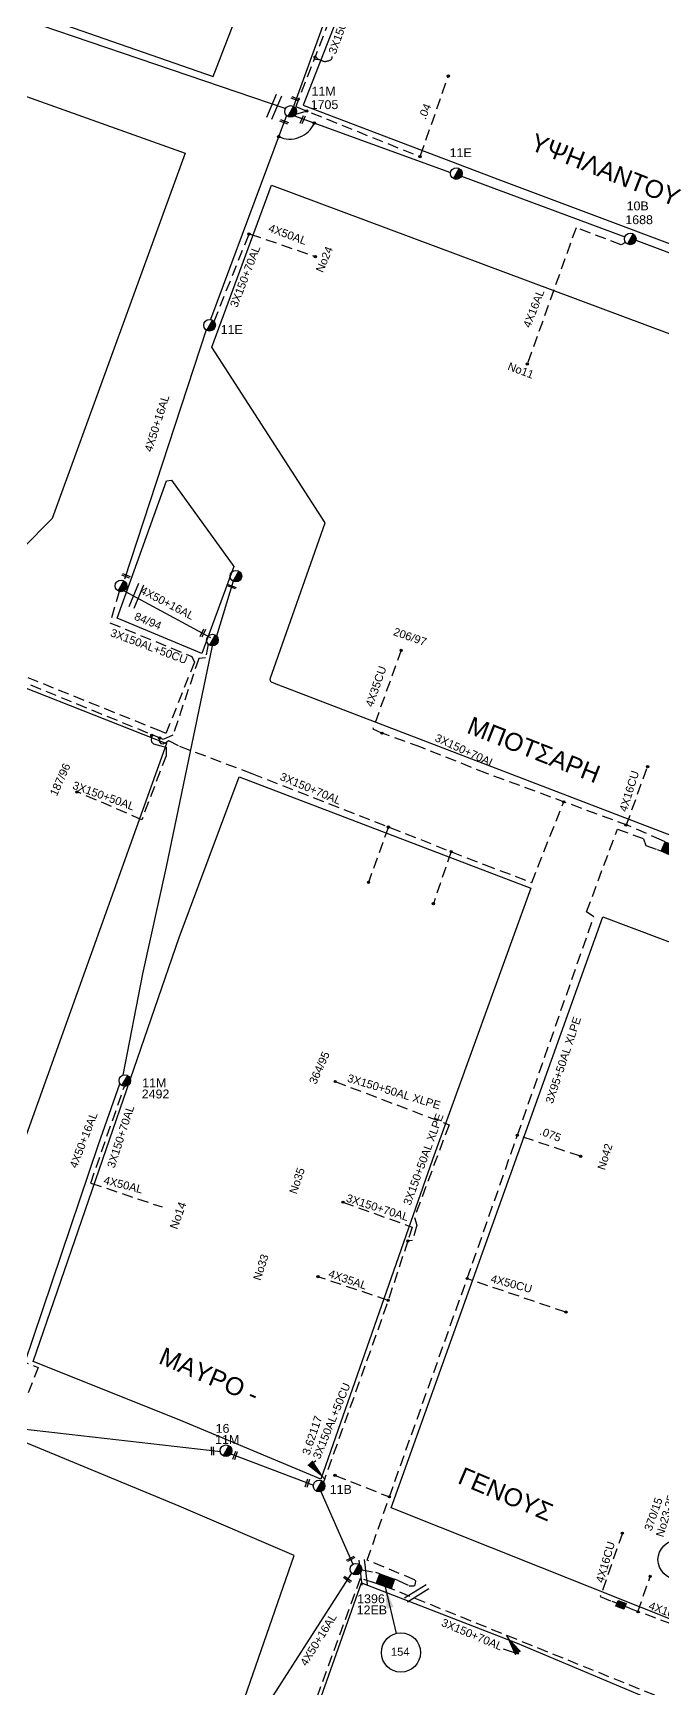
# Model space of a CAD drawing. Header units: millimetres. Extents: x -2238 to -1136, y 747 to 1272.
# Drawn here: x -1565.1 to -1492.4, y 900 to 1091.1 of the extents above; entities that cross this region are included whole.
import ezdxf

# ---------------------------------------------------------------- set-up
doc = ezdxf.new("R2010")
doc.units = ezdxf.units.MM
doc.linetypes.add('DASHED', pattern=[19.05, 12.7, -6.35])
for name, color, linetype in [('Link Box 2 Διευθύνσεων', 7, 'Continuous'), ('Link Box 4 Διευθύνσεων', 7, 'Continuous'), ('Άγνωστα', 7, 'Continuous'), ('Γέφυρες Εναέριου Δικτύου', 7, 'Continuous'), ('Γυμνά εναέρια ΧΤ (3Φ)   4x16AL', 7, 'Continuous'), ('Γυμνά εναέρια ΧΤ (3Φ)   4x35AL', 7, 'Continuous'), ('Γυμνά εναέρια ΧΤ (3Φ)   4x35CU', 7, 'Continuous'), ('Γυμνά εναέρια ΧΤ (3Φ)   4x50AL', 7, 'Continuous'), ('Γυμνά εναέρια ΧΤ και ΦΟΠ (3Φ)   4x50+16AL', 7, 'Continuous'), ('Επιγραφές - Σχήματα', 7, 'Continuous'), ('Καλώδια ΧΤ   3x150+50AL', 7, 'DASHED'), ('Καλώδια ΧΤ   3x150+70AL', 7, 'DASHED'), ('Καλώδια ΧΤ   3x150AL+50CU', 7, 'DASHED'), ('Καλώδια ΧΤ   3x150AL+50XLPE', 7, 'DASHED'), ('Καλώδια ΧΤ   4x50CU', 7, 'DASHED'), ('Μηχανική τομή', 7, 'Continuous'), ('Στύλος ΦΜ', 7, 'Continuous'), ('Στύλος ΦΜ @ 1', 7, 'Continuous'), ('Συνδέσεις', 7, 'Continuous'), ('Τομή', 7, 'Continuous'), ('Υπόβαθρο ΔΕΗ', 7, 'Continuous'), ('Υπόγεια Καλώδια Δικτύου ΧΤ   .04', 7, 'DASHED'), ('Υπόγεια Καλώδια Δικτύου ΧΤ   .075', 7, 'DASHED'), ('Υπόγεια καλώδια Δικτύου ΧΤ και Παρ. ΧΤ - 3X150+70 AL', 7, 'DASHED'), ('Υπόγεια καλώδια Δικτύου ΧΤ και Παρ. ΧΤ X-95  (3X95AL +35CU  XLPE)', 7, 'DASHED'), ('Υπόγεια καλώδια Παροχών ΧΤ   .075', 7, 'DASHED'), ('Υπόγεια καλώδια Παροχών ΧΤ   4x16AL', 7, 'DASHED'), ('Υπόγεια καλώδια Παροχών ΧΤ   4x16CU', 7, 'DASHED'), ('Υπόγεια καλώδια Παροχών ΧΤ   4x50AL', 7, 'DASHED'), ('Υπόγεια καλώδια παροχών ΧΤ   X-50AL', 7, 'DASHED')]:
    doc.layers.add(name, color=color, linetype=linetype)
doc.styles.get("Standard").update_dxf_attribs({"font": 'ARIAL.TTF'})
doc.linetypes.add('SYN_LINE', pattern='A,0.5,-0.0001,["/\\/\\/\\/",Standard,S=0.1,R=0,X=0,Y=-0.05],-0.25', length=0.7501)
doc.dimstyles.new('ISO-25', dxfattribs={"dimtxt": 2.5, "dimasz": 2.5, "dimexe": 1.25, "dimexo": 0.625, "dimtad": 1, "dimtxsty": 'Standard', "dimcen": 2.5, "dimadec": 0, "dimazin": 0, "dimtfac": 1, "dimtmove": 0, "dimatfit": 3, "dimfxl": 1, "dimarcsym": 0})

# ---------------------------------------------------------------- blocks, each defined once
blk = doc.blocks.new('ΥΠΑΡΧΩΝ ΤΣΙΜΕΝΤΕΝΙΟΣ ΣΤΥΛΟΣ')
at = {"layer": 'Στύλος ΦΜ'}
blk.add_hatch(color=256, dxfattribs=at).paths.add_polyline_path([(-1.29, -2.28, 0.574793), (2.62, 0, 0.268822), (1.3, 2.27)])
blk.add_line((-1.29, -2.28), (1.3, 2.27), dxfattribs=at)
blk.add_circle((0, 0), 2.62, dxfattribs=at)
at = {"layer": 'Στύλος ΦΜ', "flags": 4}
for tag, p in [('ΑΡΙΘΜΟΣ', (-4.68, 8.05)), ('ΤΥΠΟΣ', (-4.91, 3.03))]:
    blk.add_attdef(tag, p, '', height=4, dxfattribs=at)
blk = doc.blocks.new('_ΣΥΝΔΕΣΗ')
at = {"layer": 'Συνδέσεις', "linetype": 'SYN_LINE', "ltscale": 40}
blk.add_hatch(color=256, dxfattribs=at).paths.add_polyline_path([(0.5, -0.01, 1), (-0.5, -0.01, 1)])
at = {"layer": 'Συνδέσεις'}
blk.add_circle((0, -0.01), 0.5, dxfattribs=at)
blk = doc.blocks.new('ΜΗΧΑΝΙΚΗ ΤΟΜΗ')
at = {"layer": 'Μηχανική τομή', "ltscale": 40}
for p, q in [((-1.89, 0.78), (1.89, 0.78)), ((1.89, 0), (-1.89, 0))]:
    blk.add_line(p, q, dxfattribs=at)
blk = doc.blocks.new('ΤΟΜΗ')
at = {"layer": 'Τομή', "ltscale": 40}
for p, q in [((-5.68, 0), (5.68, 0)), ((5.68, -2.33), (-5.68, -2.33))]:
    blk.add_line(p, q, dxfattribs=at)
blk = doc.blocks.new('LINK BOX 4 ΑΝΑΧΩΡΗΣΕΩΝ')
at = {"layer": 'Link Box 4 Διευθύνσεων', "ltscale": 40}
blk.add_hatch(color=256, dxfattribs=at).paths.add_polyline_path([(-3.54, 0), (-3.54, -4.67), (3.54, -4.67), (3.54, 0)])
for p, q in [((-3.54, 0), (-5.33, 0)), ((5.33, 0), (3.54, 0)), ((-3.54, -4.67), (-5.33, -4.67)), ((5.33, -4.67), (3.54, -4.67))]:
    blk.add_line(p, q, dxfattribs=at)
blk.add_lwpolyline([(-3.54, -4.67), (-3.54, 0), (3.54, 0), (3.54, -4.67)], close=True, dxfattribs=at)
blk = doc.blocks.new('LINK BOX 2 ΑΝΑΧΩΡΗΣΕΩΝ')
at = {"layer": 'Link Box 2 Διευθύνσεων', "ltscale": 40}
blk.add_hatch(color=256, dxfattribs=at).paths.add_polyline_path([(-2.02, 1.29), (-2.02, -1.45), (1.89, -1.45), (1.89, 1.29)])
for p, q in [((-2.02, -0.08), (-4.26, -0.08)), ((4.12, -0.08), (1.89, -0.08))]:
    blk.add_line(p, q, dxfattribs=at)
blk.add_lwpolyline([(-2.02, -1.45), (-2.02, 1.29), (1.89, 1.29), (1.89, -1.45)], close=True, dxfattribs=at)

msp = doc.modelspace()

# ---------------------------------------------------------------- linework, layer by layer
at = {"layer": 'Άγνωστα', "color": 85, "lineweight": -2, "ltscale": 0.1}
msp.add_lwpolyline([(-1542.06, 1027.82), (-1543.96, 1021.49)], dxfattribs=at)
at = {"layer": 'Άγνωστα', "color": 85, "linetype": 'DASHED', "ltscale": 0.1}
for points in [[(-1524.13, 999.45), (-1526.43, 993.06)], [(-1516.88, 996.61), (-1518.94, 990.59)]]:
    msp.add_lwpolyline(points, dxfattribs=at)
at = {"layer": 'Γέφυρες Εναέριου Δικτύου', "lineweight": -2, "ltscale": 0.1}
msp.add_lwpolyline([(-1536.79, 1079.13, 0.42074), (-1532.69, 1080.7, -2.303333)], format="xyb", dxfattribs=at)
at = {"layer": 'Γυμνά εναέρια ΧΤ (3Φ)   4x16AL', "color": 6, "linetype": 'DASHED', "ltscale": 0.1}
for points in [[(-1495.33, 908.86), (-1493.91, 912.95)], [(-1496.29, 909.28), (-1488.71, 906.46)]]:
    msp.add_lwpolyline(points, dxfattribs=at)
at = {"layer": 'Γυμνά εναέρια ΧΤ (3Φ)   4x35AL', "color": 30, "linetype": 'DASHED', "ltscale": 0.1}
msp.add_lwpolyline([(-1524.16, 944.81), (-1532.26, 947.54)], dxfattribs=at)
at = {"layer": 'Γυμνά εναέρια ΧΤ (3Φ)   4x35CU', "color": 85, "linetype": 'DASHED', "lineweight": -2, "ltscale": 0.1}
msp.add_lwpolyline([(-1522.65, 1019.85), (-1525.93, 1010.76)], dxfattribs=at)
at = {"layer": 'Γυμνά εναέρια ΧΤ (3Φ)   4x50AL', "color": 85, "linetype": 'DASHED', "ltscale": 0.1}
msp.add_lwpolyline([(-1558.49, 958.35), (-1550.26, 955.6)], dxfattribs=at)
at = {"layer": 'Γυμνά εναέρια ΧΤ και ΦΟΠ (3Φ)   4x50+16AL', "color": 2, "lineweight": -2, "ltscale": 0.1}
msp.add_lwpolyline([(-1526.19, 1107.15), (-1535.08, 1082.62)], dxfattribs=at)
at = {"layer": 'Γυμνά εναέρια ΧΤ και ΦΟΠ (3Φ)   4x50+16AL', "color": 6, "lineweight": -2, "ltscale": 0.1}
msp.add_lwpolyline([(-1575.6, 1095.89), (-1535.98, 1082.39)], dxfattribs=at)
at = {"layer": 'Γυμνά εναέρια ΧΤ και ΦΟΠ (3Φ)   4x50+16AL', "color": 27, "lineweight": -2, "ltscale": 0.1}
for points in [[(-1535.88, 1081.56), (-1544.65, 1058.02)], [(-1534.97, 1081.53), (-1516.95, 1074.99)], [(-1515.69, 1074.57), (-1496.84, 1067.56)], [(-1495.55, 1067.19), (-1475.9, 1059.8)], [(-1545.18, 1056.83), (-1554.6, 1028.04)]]:
    msp.add_lwpolyline(points, dxfattribs=at)
at = {"layer": 'Γυμνά εναέρια ΧΤ και ΦΟΠ (3Φ)   4x50+16AL', "color": 85, "lineweight": -2, "ltscale": 0.1}
msp.add_lwpolyline([(-1554.62, 1026.72), (-1544.67, 1021.31)], dxfattribs=at)
at = {"layer": 'Γυμνά εναέρια ΧΤ και ΦΟΠ (3Φ)   4x50+16AL', "color": 85, "ltscale": 0.1}
for points in [[(-1554.75, 970.82), (-1552.46, 982.52), (-1549.73, 994.86), (-1544.44, 1020.35)], [(-1568.27, 931.12), (-1557.58, 962.8), (-1555.12, 969.82)]]:
    msp.add_lwpolyline(points, dxfattribs=at)
at = {"layer": 'Γυμνά εναέρια ΧΤ και ΦΟΠ (3Φ)   4x50+16AL', "color": 30, "ltscale": 0.1}
for points in [[(-1567.71, 930.13), (-1543.47, 927.38)], [(-1542.32, 927.09), (-1532.79, 923.49)], [(-1531.94, 922.74), (-1528.23, 914.36)], [(-1528.38, 913.34), (-1542, 892.08), (-1548.46, 874.15), (-1550.81, 867.36)]]:
    msp.add_lwpolyline(points, dxfattribs=at)
at = {"layer": 'Γυμνά εναέρια ΧΤ και ΦΟΠ (3Φ)   4x50+16AL', "color": 30, "linetype": 'DASHED', "ltscale": 0.1}
msp.add_lwpolyline([(-1527.21, 913.73), (-1525.54, 913.39)], dxfattribs=at)
at = {"layer": 'Επιγραφές - Σχήματα', "ltscale": 0.1}
msp.add_lwpolyline([(-1532.3, 1088.15), (-1532.43, 1088.25), (-1532.53, 1088.33), (-1532.6, 1088.37), (-1532.66, 1088.38), (-1532.69, 1088.38), (-1532.71, 1088.37), (-1532.72, 1088.34), (-1532.72, 1088.31), (-1532.72, 1088.28), (-1532.71, 1088.25), (-1532.7, 1088.22), (-1532.68, 1088.2), (-1532.66, 1088.17), (-1532.64, 1088.15), (-1532.62, 1088.13), (-1532.6, 1088.11), (-1532.57, 1088.1), (-1532.55, 1088.08), (-1532.52, 1088.08), (-1532.49, 1088.07), (-1532.47, 1088.06), (-1532.44, 1088.06), (-1532.42, 1088.06), (-1532.4, 1088.06), (-1532.38, 1088.07), (-1532.36, 1088.07), (-1532.34, 1088.08), (-1532.32, 1088.08), (-1532.3, 1088.08), (-1532.27, 1088.08), (-1532.23, 1088.08), (-1532.19, 1088.06), (-1532.14, 1088.05), (-1532.08, 1088.02), (-1532.02, 1087.99), (-1531.95, 1087.96), (-1531.88, 1087.93), (-1531.8, 1087.9), (-1531.73, 1087.88), (-1531.66, 1087.85), (-1531.59, 1087.84), (-1531.52, 1087.82), (-1531.45, 1087.82), (-1531.38, 1087.82), (-1531.31, 1087.83), (-1531.23, 1087.84), (-1531.15, 1087.86), (-1531.06, 1087.89), (-1530.97, 1087.92), (-1530.88, 1087.96), (-1530.79, 1088.01), (-1530.71, 1088.06), (-1530.65, 1088.13), (-1530.61, 1088.2), (-1530.6, 1088.28), (-1530.63, 1088.38)], dxfattribs=at)
for centre in [(-1490.75, 914.89), (-1522.68, 904.17)]:
    msp.add_circle(centre, 2.26, dxfattribs=at)
at = {"layer": 'Καλώδια ΧΤ   3x150+50AL', "color": 85, "linetype": 'DASHED', "ltscale": 0.1}
msp.add_lwpolyline([(-1551.44, 1010.02), (-1551.51, 1009.52), (-1551.46, 1009.26), (-1551.23, 1009.05), (-1550.41, 1008.81), (-1549.79, 1008.66), (-1549.79, 1007.68), (-1552.59, 1000.29), (-1560.1, 1003.54)], dxfattribs=at)
at = {"layer": 'Καλώδια ΧΤ   3x150+70AL', "color": 85, "linetype": 'DASHED', "ltscale": 0.1}
for points in [[(-1550.54, 1009.73), (-1550.57, 1009.34), (-1550.41, 1009.09), (-1550.11, 1009.03), (-1549.73, 1009.23), (-1549.51, 1009.45), (-1548.23, 1008.76), (-1539.91, 1005.64), (-1513.06, 995.11), (-1507.58, 993.04), (-1503.89, 1002.36)], [(-1525.93, 1010.76), (-1524.86, 1010.27)], [(-1492.6, 997.93), (-1496.45, 999.61), (-1512.77, 1005.63), (-1520.4, 1008.67), (-1524.86, 1010.27)]]:
    msp.add_lwpolyline(points, dxfattribs=at)
at = {"layer": 'Καλώδια ΧΤ   3x150+70AL', "color": 6, "linetype": 'DASHED', "ltscale": 0.1}
msp.add_lwpolyline([(-1486.57, 912.56), (-1488.71, 906.46), (-1491.61, 898.52), (-1523.4, 911.36)], dxfattribs=at)
at = {"layer": 'Καλώδια ΧΤ   3x150AL+50CU', "color": 27, "linetype": 'DASHED', "lineweight": -2, "ltscale": 0.1}
msp.add_lwpolyline([(-1555.2, 1026.64), (-1556.27, 1023.02), (-1546.8, 1019.12), (-1546.52, 1018.49), (-1549.8, 1010.25), (-1550.41, 1010.5), (-1567.92, 1017.56)], dxfattribs=at)
at = {"layer": 'Καλώδια ΧΤ   3x150AL+50CU', "color": 85, "linetype": 'DASHED', "ltscale": 0.1}
msp.add_lwpolyline([(-1544.92, 1020.55), (-1545.24, 1018.98), (-1546.01, 1018.91), (-1549.01, 1010.03), (-1550.12, 1009.56), (-1567.82, 1016.8), (-1575.49, 1009.09), (-1581.19, 1003.36), (-1605.19, 978.83), (-1617.4, 966.02), (-1603.41, 951.89), (-1606.41, 948.3), (-1608.56, 950.26), (-1609.6, 950.66), (-1610.14, 950.24), (-1613.46, 946.86)], dxfattribs=at)
at = {"layer": 'Καλώδια ΧΤ   3x150AL+50CU', "color": 30, "linetype": 'DASHED', "ltscale": 0.1}
msp.add_lwpolyline([(-1521.89, 951.68), (-1521.89, 951.67), (-1524.29, 944.38), (-1531.56, 924.03), (-1531.66, 923.86)], dxfattribs=at)
at = {"layer": 'Καλώδια ΧΤ   3x150AL+50CU', "color": 133, "linetype": 'DASHED', "ltscale": 0.1}
msp.add_lwpolyline([(-1584.57, 945.08), (-1564.57, 937.08), (-1566.94, 931.01), (-1567.99, 931.01)], dxfattribs=at)
at = {"layer": 'Καλώδια ΧΤ   3x150AL+50XLPE', "color": 30, "linetype": 'DASHED', "ltscale": 0.1}
msp.add_lwpolyline([(-1530.27, 970.07), (-1517.13, 965.08), (-1521.13, 954.39), (-1520.86, 953.48), (-1521.35, 951.74), (-1521.89, 951.67)], dxfattribs=at)
at = {"layer": 'Καλώδια ΧΤ   4x50CU', "color": 173, "linetype": 'DASHED', "ltscale": 0.1}
msp.add_lwpolyline([(-1503.64, 943.44), (-1515.04, 947.32)], dxfattribs=at)
at = {"layer": 'Υπόβαθρο ΔΕΗ', "lineweight": -2, "ltscale": 0.1}
for points in [[(-1645.55, 1121.26), (-1544.34, 1086.08), (-1529.6, 1124.21), (-1532.14, 1129.79), (-1541.02, 1132.41), (-1567.9, 1141.14), (-1588.56, 1148.71), (-1618.37, 1158.31), (-1635.96, 1164.03), (-1645.55, 1121.26)], [(-1517.75, 1124.2), (-1533.95, 1082.75), (-1511.18, 1074.12), (-1480.23, 1062.47), (-1459.64, 1054.54), (-1440.53, 1047.3), (-1429.57, 1077.97), (-1425.72, 1089.39), (-1463.22, 1103.97), (-1490.62, 1113.71), (-1510.85, 1121.69), (-1517.75, 1124.2)], [(-1547.6, 1077.22), (-1562.93, 1035.07), (-1566.41, 1031.55), (-1585.9, 1050.76), (-1602.45, 1066.96), (-1623.85, 1087.9), (-1611.95, 1099.92), (-1578.87, 1088.39), (-1547.6, 1077.22)], [(-1537.77, 1016.56), (-1531.42, 1034.57), (-1544.49, 1054.84), (-1537.61, 1073.51), (-1491.66, 1056.38), (-1443.87, 1038.29), (-1461.2, 986.85), (-1537.29, 1016.03), (-1537.71, 1016.21), (-1537.75, 1016.37), (-1537.77, 1016.56)], [(-1555.42, 1023.57), (-1549.74, 1039.41), (-1549.16, 1039.49), (-1541.97, 1029.51), (-1545.66, 1019.48), (-1555.42, 1023.57)], [(-1549.75, 1009.09), (-1573.89, 941.74), (-1603.36, 952.65), (-1616.53, 966.1), (-1574.73, 1009.09), (-1567.8, 1016.19), (-1549.75, 1009.09)]]:
    msp.add_lwpolyline(points, dxfattribs=at)
at = {"layer": 'Υπόβαθρο ΔΕΗ', "ltscale": 0.1}
for points in [[(-1548.26, 986.71), (-1541.37, 1005.24), (-1507.7, 992.4), (-1519.02, 961.08), (-1531.92, 924.16), (-1548.26, 931.03), (-1565.13, 937.75)], [(-1499.36, 989.09), (-1465.45, 976.3), (-1489.27, 907.08), (-1523.79, 920.86)], [(-1500.7, 874.15), (-1505.97, 859.7), (-1510.3, 847.32), (-1514.8, 834.69), (-1530.41, 840.98), (-1549.55, 848.81), (-1540.75, 874.15), (-1535.64, 888.38), (-1527.25, 912.21), (-1509.27, 905.23), (-1492.45, 898.17)]]:
    msp.add_lwpolyline(points, close=True, dxfattribs=at)
msp.add_lwpolyline([(-1574.57, 911.2), (-1587.43, 874.15), (-1590.56, 865.19), (-1570.56, 857.32), (-1556.88, 851.87), (-1555.12, 857.03), (-1552.68, 864.21), (-1549.23, 874.15), (-1548.26, 877.18), (-1535, 915.36), (-1548.26, 921.07), (-1568.17, 929.28), (-1574.24, 911.91)], dxfattribs=at)
at = {"layer": 'Υπόγεια Καλώδια Δικτύου ΧΤ   .04', "color": 2, "linetype": 'DASHED', "lineweight": -2, "ltscale": 0.1}
msp.add_lwpolyline([(-1520.44, 1076.94), (-1517.2, 1086.12)], dxfattribs=at)
at = {"layer": 'Υπόγεια Καλώδια Δικτύου ΧΤ   .075', "color": 173, "linetype": 'DASHED', "ltscale": 0.1}
msp.add_lwpolyline([(-1525.76, 912.2), (-1527.39, 912.72), (-1539.63, 879.09)], dxfattribs=at)
at = {"layer": 'Υπόγεια καλώδια Δικτύου ΧΤ και Παρ. ΧΤ - 3X150+70 AL', "color": 2, "linetype": 'DASHED', "lineweight": -2, "ltscale": 0.1}
for points in [[(-1514.2, 1106.17), (-1524.13, 1110.28), (-1534.81, 1082.6), (-1520.6, 1076.87)], [(-1534.82, 1081.72), (-1533.56, 1082.09)]]:
    msp.add_lwpolyline(points, dxfattribs=at)
at = {"layer": 'Υπόγεια καλώδια Δικτύου ΧΤ και Παρ. ΧΤ - 3X150+70 AL', "color": 27, "linetype": 'DASHED', "lineweight": -2, "ltscale": 0.1}
msp.add_lwpolyline([(-1544.25, 1057.78), (-1540.21, 1067.89)], dxfattribs=at)
at = {"layer": 'Υπόγεια καλώδια Δικτύου ΧΤ και Παρ. ΧΤ - 3X150+70 AL', "color": 30, "linetype": 'DASHED', "ltscale": 0.1}
msp.add_lwpolyline([(-1529.39, 956.14), (-1521.37, 953.28), (-1521.89, 951.68)], dxfattribs=at)
at = {"layer": 'Υπόγεια καλώδια Δικτύου ΧΤ και Παρ. ΧΤ X-95  (3X95AL +35CU  XLPE)', "color": 173, "linetype": 'DASHED', "ltscale": 0.1}
for points in [[(-1522.99, 912.48), (-1521.72, 911.87), (-1521.16, 911.85), (-1521.04, 911.99), (-1520.97, 912.41), (-1521.11, 912.57), (-1526.57, 914.82), (-1524.02, 922.13), (-1515.04, 947.32), (-1509.24, 963.87), (-1500.43, 989.08), (-1501.25, 989.65), (-1497.7, 999.19), (-1494.7, 998.1), (-1494.42, 997.32), (-1493.07, 996.83)], [(-1530.28, 924.6), (-1524.02, 922.13)]]:
    msp.add_lwpolyline(points, dxfattribs=at)
at = {"layer": 'Υπόγεια καλώδια Παροχών ΧΤ   .075', "color": 173, "linetype": 'DASHED', "ltscale": 0.1}
msp.add_lwpolyline([(-1501.95, 961.44), (-1509.24, 963.87)], dxfattribs=at)
at = {"layer": 'Υπόγεια καλώδια Παροχών ΧΤ   4x16AL', "color": 27, "linetype": 'DASHED', "lineweight": -2, "ltscale": 0.1}
msp.add_lwpolyline([(-1496.75, 1066.91), (-1497.25, 1066.65), (-1502.47, 1068.61), (-1508.1, 1052.88)], dxfattribs=at)
at = {"layer": 'Υπόγεια καλώδια Παροχών ΧΤ   4x16CU', "color": 85, "linetype": 'DASHED', "ltscale": 0.1}
msp.add_lwpolyline([(-1496.67, 999.64), (-1494.21, 1006.41)], dxfattribs=at)
at = {"layer": 'Υπόγεια καλώδια Παροχών ΧΤ   4x16CU', "color": 6, "linetype": 'DASHED', "ltscale": 0.1}
msp.add_lwpolyline([(-1497.12, 917.94), (-1499.67, 910.63), (-1498.29, 910.05)], dxfattribs=at)
at = {"layer": 'Υπόγεια καλώδια Παροχών ΧΤ   4x50AL', "color": 27, "linetype": 'DASHED', "lineweight": -2, "ltscale": 0.1}
msp.add_lwpolyline([(-1540.08, 1067.89), (-1532.55, 1065.29)], dxfattribs=at)
at = {"layer": 'Υπόγεια καλώδια παροχών ΧΤ   X-50AL', "color": 85, "linetype": 'DASHED', "ltscale": 0.1}
msp.add_lwpolyline([(-1558.49, 958.35), (-1558.49, 958.35), (-1554.6, 969.51)], dxfattribs=at)

# ---------------------------------------------------------------- block references
at = {"layer": 'Link Box 2 Διευθύνσεων', "ltscale": 0.1, "xscale": 0.2565857821765269, "yscale": 0.2565857821765269, "zscale": 0.2565857821765269, "rotation": 338.9798840273986}
msp.add_blockref('LINK BOX 2 ΑΝΑΧΩΡΗΣΕΩΝ', (-1497.26, 909.68), dxfattribs=at)
at = {"layer": 'Link Box 4 Διευθύνσεων', "ltscale": 0.1}
for p, xscale, yscale, zscale, rotation in [((-1491.34, 997.39), 0.2565857821764979, 0.2565857821764979, 0.2565857821764979, 336.8200935499179), ((-1524.28, 912.94), 0.2565857821764587, 0.2565857821764587, 0.2565857821764587, 340.3423129745281)]:
    msp.add_blockref('LINK BOX 4 ΑΝΑΧΩΡΗΣΕΩΝ', p, dxfattribs=dict(at, xscale=xscale, yscale=yscale, zscale=zscale, rotation=rotation))
at = {"layer": 'Μηχανική τομή', "ltscale": 0.1}
for p, xscale, yscale, zscale, rotation in [((-1534.84, 1083.6), 0.2565857821764189, 0.2565857821764189, 0.2565857821764189, 158.9125805710265), ((-1536.12, 1080.93), 0.2565857821764189, 0.2565857821764189, 0.2565857821764189, 158.9125805710265), ((-1533.94, 1081.05), 0.2565857821764835, 0.2565857821764835, 0.2565857821764835, 67.38082934071718), ((-1554.38, 1028.54), 0.2565857821764189, 0.2565857821764189, 0.2565857821764189, 158.9125805710265), ((-1542.16, 1027.28), 0.2565857821764189, 0.2565857821764189, 0.2565857821764189, 158.9125805710265), ((-1545.45, 1021.8), 0.2565857821764493, 0.2565857821764493, 0.2565857821764493, 64.55362340093389), ((-1544.32, 927.43), 0.2565857821765417, 0.2565857821765417, 0.2565857821765417, 92.43889512030172), ((-1541.73, 926.87), 0.2565857821764481, 0.2565857821764481, 0.2565857821764481, 70.54382679111632), ((-1533.39, 923.69), 0.2565857821764481, 0.2565857821764481, 0.2565857821764481, 70.54382679111632), ((-1528.43, 914.89), 0.2565857821764814, 0.2565857821764814, 0.2565857821764814, 28.05093139684766), ((-1528.91, 912.52), 0.2565857821764759, 0.2565857821764759, 0.2565857821764759, 323.0875099386636)]:
    msp.add_blockref('ΜΗΧΑΝΙΚΗ ΤΟΜΗ', p, dxfattribs=dict(at, xscale=xscale, yscale=yscale, zscale=zscale, rotation=rotation))
at = {"layer": 'Στύλος ΦΜ @ 1', "ltscale": 0.1}
ref = msp.add_blockref('ΥΠΑΡΧΩΝ ΤΣΙΜΕΝΤΕΝΙΟΣ ΣΤΥΛΟΣ', (-1535.41, 1082.04), dxfattribs=dict(at, xscale=0.2565857821764941, yscale=0.2565857821764941, zscale=0.2565857821764941))
ref.add_attrib('ΤΥΠΟΣ', '11M', (-1533, 1083.86), dxfattribs={"layer": 'Στύλος ΦΜ', "height": 1.026, "flags": 4})
ref.add_attrib('ΑΡΙΘΜΟΣ', '1705', (-1533.1, 1082.31), dxfattribs={"layer": 'Στύλος ΦΜ', "height": 1.026, "flags": 4})
ref = msp.add_blockref('ΥΠΑΡΧΩΝ ΤΣΙΜΕΝΤΕΝΙΟΣ ΣΤΥΛΟΣ', (-1516.29, 1074.87), dxfattribs=dict(at, xscale=0.2565857821764941, yscale=0.2565857821764941, zscale=0.2565857821764941))
ref.add_attrib('ΤΥΠΟΣ', '11E', (-1517.06, 1076.76), dxfattribs={"layer": 'Στύλος ΦΜ', "height": 1.026, "flags": 4})
ref = msp.add_blockref('ΥΠΑΡΧΩΝ ΤΣΙΜΕΝΤΕΝΙΟΣ ΣΤΥΛΟΣ', (-1496.21, 1067.32), dxfattribs=dict(at, xscale=0.2565857821764941, yscale=0.2565857821764941, zscale=0.2565857821764941))
ref.add_attrib('ΤΥΠΟΣ', '10B', (-1496.63, 1070.62), dxfattribs={"layer": 'Στύλος ΦΜ', "height": 1.026, "flags": 4})
ref.add_attrib('ΑΡΙΘΜΟΣ', '1688', (-1496.78, 1069.03), dxfattribs={"layer": 'Στύλος ΦΜ', "height": 1.026, "flags": 4})
ref = msp.add_blockref('ΥΠΑΡΧΩΝ ΤΣΙΜΕΝΤΕΝΙΟΣ ΣΤΥΛΟΣ', (-1544.77, 1057.36), dxfattribs=dict(at, xscale=0.2565857821764941, yscale=0.2565857821764941, zscale=0.2565857821764941))
ref.add_attrib('ΤΥΠΟΣ', '11E', (-1543.49, 1056.36), dxfattribs={"layer": 'Στύλος ΦΜ', "height": 1.026, "flags": 4})
at = {"layer": 'Στύλος ΦΜ @ 1', "ltscale": 0.1, "xscale": 0.2565857821764941, "yscale": 0.2565857821764941, "zscale": 0.2565857821764941}
for p in [(-1541.73, 1028.4), (-1554.99, 1027.28), (-1544.44, 1021.02)]:
    msp.add_blockref('ΥΠΑΡΧΩΝ ΤΣΙΜΕΝΤΕΝΙΟΣ ΣΤΥΛΟΣ', p, dxfattribs=at)
at = {"layer": 'Στύλος ΦΜ @ 1', "ltscale": 0.1}
ref = msp.add_blockref('ΥΠΑΡΧΩΝ ΤΣΙΜΕΝΤΕΝΙΟΣ ΣΤΥΛΟΣ', (-1554.55, 970.18), dxfattribs=dict(at, xscale=0.2565857821764941, yscale=0.2565857821764941, zscale=0.2565857821764941))
ref.add_attrib('ΤΥΠΟΣ', '2492', (-1552.6, 968.12), dxfattribs={"layer": 'Στύλος ΦΜ', "height": 1.026, "flags": 4})
ref.add_attrib('ΑΡΙΘΜΟΣ', '11M', (-1552.54, 969.41), dxfattribs={"layer": 'Στύλος ΦΜ', "height": 1.026, "flags": 4})
at = {"layer": 'Στύλος ΦΜ @ 1', "ltscale": 0.1, "xscale": 0.2565857821764941, "yscale": 0.2565857821764941, "zscale": 0.2565857821764941}
msp.add_blockref('ΥΠΑΡΧΩΝ ΤΣΙΜΕΝΤΕΝΙΟΣ ΣΤΥΛΟΣ', (-1542.87, 927.46), dxfattribs=at).add_auto_attribs({'ΤΥΠΟΣ': '11M', 'ΑΡΙΘΜΟΣ': '16'})
at = {"layer": 'Στύλος ΦΜ @ 1', "ltscale": 0.1}
ref = msp.add_blockref('ΥΠΑΡΧΩΝ ΤΣΙΜΕΝΤΕΝΙΟΣ ΣΤΥΛΟΣ', (-1532.13, 923.39), dxfattribs=dict(at, xscale=0.2565857821764941, yscale=0.2565857821764941, zscale=0.2565857821764941))
ref.add_attrib('ΤΥΠΟΣ', '11B', (-1530.9, 922.48), dxfattribs={"layer": 'Στύλος ΦΜ', "height": 1.026, "flags": 4})
ref = msp.add_blockref('ΥΠΑΡΧΩΝ ΤΣΙΜΕΝΤΕΝΙΟΣ ΣΤΥΛΟΣ', (-1527.88, 913.79), dxfattribs=dict(at, xscale=0.2565857821764941, yscale=0.2565857821764941, zscale=0.2565857821764941))
ref.add_attrib('ΤΥΠΟΣ', '12EB', (-1527.79, 908.57), dxfattribs={"layer": 'Στύλος ΦΜ', "height": 1.026, "flags": 4})
ref.add_attrib('ΑΡΙΘΜΟΣ', '1396', (-1527.73, 909.86), dxfattribs={"layer": 'Στύλος ΦΜ', "height": 1.026, "flags": 4})
at = {"layer": 'Συνδέσεις', "xscale": 0.3079029386117929, "yscale": 0.3079029386117929, "zscale": 0.3548076403074907}
for p in [(-1532.69, 1080.7), (-1536.79, 1079.13)]:
    msp.add_blockref('_ΣΥΝΔΕΣΗ', p, dxfattribs=at)
at = {"layer": 'Συνδέσεις', "ltscale": 0.1, "xscale": 0.2565857821764941, "yscale": 0.2565857821764941, "zscale": 0.2565857821764941}
for p in [(-1522.65, 1019.85), (-1551.44, 1010.03), (-1550.54, 1009.73), (-1524.86, 1010.28), (-1494.21, 1006.42), (-1560.06, 1003.5), (-1503.89, 1002.36), (-1524.13, 999.46), (-1496.71, 999.69), (-1516.88, 996.61), (-1526.43, 993.06), (-1518.94, 990.59), (-1530.27, 970.08), (-1509.24, 963.88), (-1501.94, 961.45), (-1529.38, 956.15), (-1521.89, 951.68), (-1532.26, 947.55), (-1515.04, 947.34), (-1524.15, 944.82), (-1503.64, 943.46), (-1530.28, 924.62), (-1524.02, 922.14), (-1497.12, 917.95), (-1493.91, 912.96), (-1495.33, 908.87)]:
    msp.add_blockref('_ΣΥΝΔΕΣΗ', p, dxfattribs=at)
at = {"layer": 'Τομή', "ltscale": 0.1}
for p, xscale, yscale, zscale, rotation in [((-1537.6, 1082.7), 0.2565857821765095, 0.2565857821765095, 0.2565857821765095, 67.02607255037287), ((-1553.5, 1026.25), 0.2565857821765095, 0.2565857821765095, 0.2565857821765095, 67.02607255037287), ((-1527.34, 913.38), 0.2565857821764667, 0.2565857821764667, 0.2565857821764667, 96.85667689135214), ((-1521.02, 911.25), 0.2565857821764523, 0.2565857821764523, 0.2565857821764523, 32.02142075393778)]:
    msp.add_blockref('ΤΟΜΗ', p, dxfattribs=dict(at, xscale=xscale, yscale=yscale, zscale=zscale, rotation=rotation))
at = {"layer": 'Υπόγεια Καλώδια Δικτύου ΧΤ   .04', "linetype": 'DASHED', "ltscale": 0.1, "xscale": 0.2565857821764941, "yscale": 0.2565857821764941, "zscale": 0.2565857821764941}
for p in [(-1517.2, 1086.12), (-1533.56, 1082.1), (-1520.48, 1076.82)]:
    msp.add_blockref('_ΣΥΝΔΕΣΗ', p, dxfattribs=at)
at = {"layer": 'Υπόγεια καλώδια Παροχών ΧΤ   4x16AL', "linetype": 'DASHED', "ltscale": 0.1, "xscale": 0.2565857821764941, "yscale": 0.2565857821764941, "zscale": 0.2565857821764941}
msp.add_blockref('_ΣΥΝΔΕΣΗ', (-1508.1, 1052.88), dxfattribs=at)
at = {"layer": 'Υπόγεια καλώδια Παροχών ΧΤ   4x50AL', "linetype": 'DASHED', "ltscale": 0.1, "xscale": 0.2565857821764941, "yscale": 0.2565857821764941, "zscale": 0.2565857821764941}
for p in [(-1540.21, 1067.89), (-1532.55, 1065.29)]:
    msp.add_blockref('_ΣΥΝΔΕΣΗ', p, dxfattribs=at)

# ---------------------------------------------------------------- texts
at = {"layer": 'Γυμνά εναέρια ΧΤ (3Φ)   4x16AL', "color": 7, "ltscale": 0.1, "insert": (-1493.85, 910.08), "char_height": 0.924, "width": 86.4036, "attachment_point": 1, "rotation": 339.6071}
msp.add_mtext('4X16AL', dxfattribs=at)
at = {"layer": 'Γυμνά εναέρια ΧΤ (3Φ)   4x35AL', "color": 7, "ltscale": 0.1, "insert": (-1530.84, 948.4), "char_height": 0.924, "width": 86.4036, "attachment_point": 1, "rotation": 341.1626}
msp.add_mtext('4X35AL', dxfattribs=at)
at = {"layer": 'Γυμνά εναέρια ΧΤ (3Φ)   4x35CU', "color": 7, "ltscale": 0.1, "insert": (-1526.81, 1013.52), "char_height": 0.924, "width": 86.4036, "attachment_point": 1, "rotation": 70.7915}
msp.add_mtext('4X35CU', dxfattribs=at)
at = {"layer": 'Γυμνά εναέρια ΧΤ (3Φ)   4x50AL', "color": 7, "ltscale": 0.1, "insert": (-1556.84, 959.18), "char_height": 0.924, "width": 86.4036, "attachment_point": 1, "rotation": 345.6733}
msp.add_mtext('4X50AL', dxfattribs=at)
at = {"layer": 'Γυμνά εναέρια ΧΤ και ΦΟΠ (3Φ)   4x50+16AL', "color": 7, "ltscale": 0.1, "char_height": 0.924, "width": 86.4036, "attachment_point": 1}
for insert, rotation in [((-1552.32, 1042.95), 72.4466), ((-1552.44, 1027.28), 332.4623), ((-1560.97, 960.32), 68.9157), ((-1534.38, 903.01), 58.4595)]:
    msp.add_mtext('4X50+16AL', dxfattribs=dict(at, insert=insert, rotation=rotation))
at = {"layer": 'Επιγραφές - Σχήματα', "ltscale": 0.1, "attachment_point": 5}
for s, insert, char_height, rotation in [('ΥΨΗΛΑΝΤΟΥ', (-1499.08, 1075.29), 2.053, 338.5738), ('No24', (-1531.52, 1064.96), 0.924, 67.1445), ('No11', (-1508.84, 1052.14), 0.924, 339.3486), ('206/97', (-1521.63, 1021.4), 0.924, 340.8783), ('ΜΠΟΤΣΑΡΗ', (-1507.34, 1008.35), 2.053, 338.5738), ('ΜΑΥΡΟ - ', (-1544.82, 936.15), 2.053, 336.9332), ('ΓΕΝΟΥΣ', (-1510.58, 922.44), 2.053, 336.9787)]:
    msp.add_mtext(s, dxfattribs=dict(at, insert=insert, char_height=char_height, rotation=rotation))
at = {"layer": 'Επιγραφές - Σχήματα', "ltscale": 0.1, "attachment_point": 1}
for s, insert, char_height, width, rotation in [('84/94', (-1553.2, 1024.27), 0.924, 8.7846, 337.6641), ('187/96', (-1563.25, 1003.31), 0.924, 8.7846, 65.8252), ('364/95', (-1533.33, 970.05), 0.924, 8.7846, 65.8252), ('No42', (-1500.03, 960.06), 0.924, 8.7846, 72.8414), ('No35', (-1535.6, 957.3), 0.924, 8.7846, 71.5496), ('\\pt0.9;{\\H1.042x;No14}', (-1549.41, 953.26), 0.9237, 29.1139, 70.2945), ('No33', (-1539.78, 947.32), 0.924, 8.7846, 71.5496), ('3.62117', (-1534.11, 927.17), 0.924, 8.7846, 71.5496), ('No23-25', (-1493.29, 917.68), 0.924, 8.7846, 73.4497)]:
    msp.add_mtext(s, dxfattribs=dict(at, insert=insert, char_height=char_height, width=width, rotation=rotation))
at = {"layer": 'Επιγραφές - Σχήματα', "ltscale": 0.1, "insert": (-1523.84, 904.72), "char_height": 0.924, "width": 8.7846, "attachment_point": 1}
msp.add_mtext('154', dxfattribs=at)
at = {"layer": 'Καλώδια ΧΤ   3x150+50AL', "color": 7, "linetype": 'DASHED', "ltscale": 0.1, "insert": (-1560.36, 1004.77), "char_height": 0.924, "width": 86.4036, "attachment_point": 1, "rotation": 340.0456}
msp.add_mtext('3X150+50AL', dxfattribs=at)
at = {"layer": 'Καλώδια ΧΤ   3x150+70AL', "color": 7, "linetype": 'DASHED', "ltscale": 0.1, "char_height": 0.924, "width": 86.4036, "attachment_point": 1}
for s, insert, rotation in [('3X150+70AL', (-1536.38, 1005.77), 337.1705), ('370/15', (-1494.63, 918.42), 70.8055)]:
    msp.add_mtext(s, dxfattribs=dict(at, insert=insert, rotation=rotation))
at = {"layer": 'Καλώδια ΧΤ   3x150+70AL', "linetype": 'DASHED', "ltscale": 0.1, "insert": (-1517.75, 908.13), "char_height": 0.924, "width": 86.4036, "attachment_point": 1, "rotation": 337.3156}
msp.add_mtext('3X150+70AL', dxfattribs=at)
at = {"layer": 'Καλώδια ΧΤ   3x150AL+50CU', "color": 7, "linetype": 'DASHED', "ltscale": 0.1, "char_height": 0.9237, "width": 86.4036, "attachment_point": 1}
for insert, rotation in [((-1555.99, 1022.37), 339.5967), ((-1532.9, 926.75), 67.6317)]:
    msp.add_mtext('3X150AL+50CU', dxfattribs=dict(at, insert=insert, rotation=rotation))
at = {"layer": 'Καλώδια ΧΤ   3x150AL+50XLPE', "color": 7, "linetype": 'DASHED', "ltscale": 0.1, "char_height": 0.9237, "width": 86.4036, "attachment_point": 1}
for insert, rotation in [((-1528.68, 970.96), 343.1442), ((-1522.45, 956.02), 69.8707)]:
    msp.add_mtext('3X150+50AL XLPE', dxfattribs=dict(at, insert=insert, rotation=rotation))
at = {"layer": 'Καλώδια ΧΤ   4x50CU', "color": 7, "linetype": 'DASHED', "ltscale": 0.1, "insert": (-1512.16, 947.81), "char_height": 0.924, "width": 86.4036, "attachment_point": 1, "rotation": 345.04}
msp.add_mtext('4X50CU', dxfattribs=at)
at = {"layer": 'Υπόγεια Καλώδια Δικτύου ΧΤ   .04', "color": 7, "linetype": 'DASHED', "ltscale": 0.1, "insert": (-1520.7, 1081.39), "char_height": 0.924, "width": 86.4036, "attachment_point": 1, "rotation": 67.3636}
msp.add_mtext('.04', dxfattribs=at)
at = {"layer": 'Υπόγεια καλώδια Δικτύου ΧΤ και Παρ. ΧΤ - 3X150+70 AL', "color": 7, "linetype": 'DASHED', "ltscale": 0.1, "char_height": 0.924, "width": 86.4036, "attachment_point": 1}
for insert, rotation in [((-1531.08, 1088.89), 70.0154), ((-1542.45, 1059.66), 68.9295), ((-1518.46, 1010.25), 335.2833), ((-1556.63, 960.29), 72.0661), ((-1528.81, 957.12), 342.1708)]:
    msp.add_mtext('3X150+70AL', dxfattribs=dict(at, insert=insert, rotation=rotation))
at = {"layer": 'Υπόγεια καλώδια Δικτύου ΧΤ και Παρ. ΧΤ X-95  (3X95AL +35CU  XLPE)', "color": 7, "linetype": 'DASHED', "ltscale": 0.1, "insert": (-1506.03, 967.74), "char_height": 0.9237, "width": 86.4036, "attachment_point": 1, "rotation": 71.6803}
msp.add_mtext('3X95+50AL XLPE', dxfattribs=at)
at = {"layer": 'Υπόγεια καλώδια Παροχών ΧΤ   .075', "color": 7, "linetype": 'DASHED', "ltscale": 0.1, "insert": (-1506.43, 964.85), "char_height": 0.924, "width": 86.4036, "attachment_point": 1, "rotation": 339.0746}
msp.add_mtext('.075', dxfattribs=at)
at = {"layer": 'Υπόγεια καλώδια Παροχών ΧΤ   4x16AL', "color": 7, "linetype": 'DASHED', "ltscale": 0.1, "insert": (-1508.62, 1057.32), "char_height": 0.924, "width": 86.4036, "attachment_point": 1, "rotation": 68.7514}
msp.add_mtext('4X16AL', dxfattribs=at)
at = {"layer": 'Υπόγεια καλώδια Παροχών ΧΤ   4x16CU', "color": 7, "linetype": 'DASHED', "ltscale": 0.1, "char_height": 0.924, "width": 86.4036, "attachment_point": 1}
for insert, rotation in [((-1497.51, 1001.39), 72.6737), ((-1500.21, 912.39), 73.766)]:
    msp.add_mtext('4X16CU', dxfattribs=dict(at, insert=insert, rotation=rotation))
at = {"layer": 'Υπόγεια καλώδια Παροχών ΧΤ   4x50AL', "color": 7, "linetype": 'DASHED', "ltscale": 0.1, "insert": (-1537.75, 1069.08), "char_height": 0.924, "width": 86.4036, "attachment_point": 1, "rotation": 339.7041}
msp.add_mtext('4X50AL', dxfattribs=at)

# ---------------------------------------------------------------- leaders
at = {"layer": 'Επιγραφές - Σχήματα', "ltscale": 0.1}
for points in [[(-1531.49, 924.22), (-1533.02, 925.89), (-1532.51, 926.34)], [(-1524.51, 911.75), (-1523.23, 906.36)], [(-1510.55, 906.17), (-1509.1, 903.98), (-1510.83, 904.54)]]:
    msp.add_leader(points, dimstyle='ISO-25', override={"dimgap": 0.625, "dimtad": 0}, dxfattribs=at)

doc.saveas('drawing.dxf')
